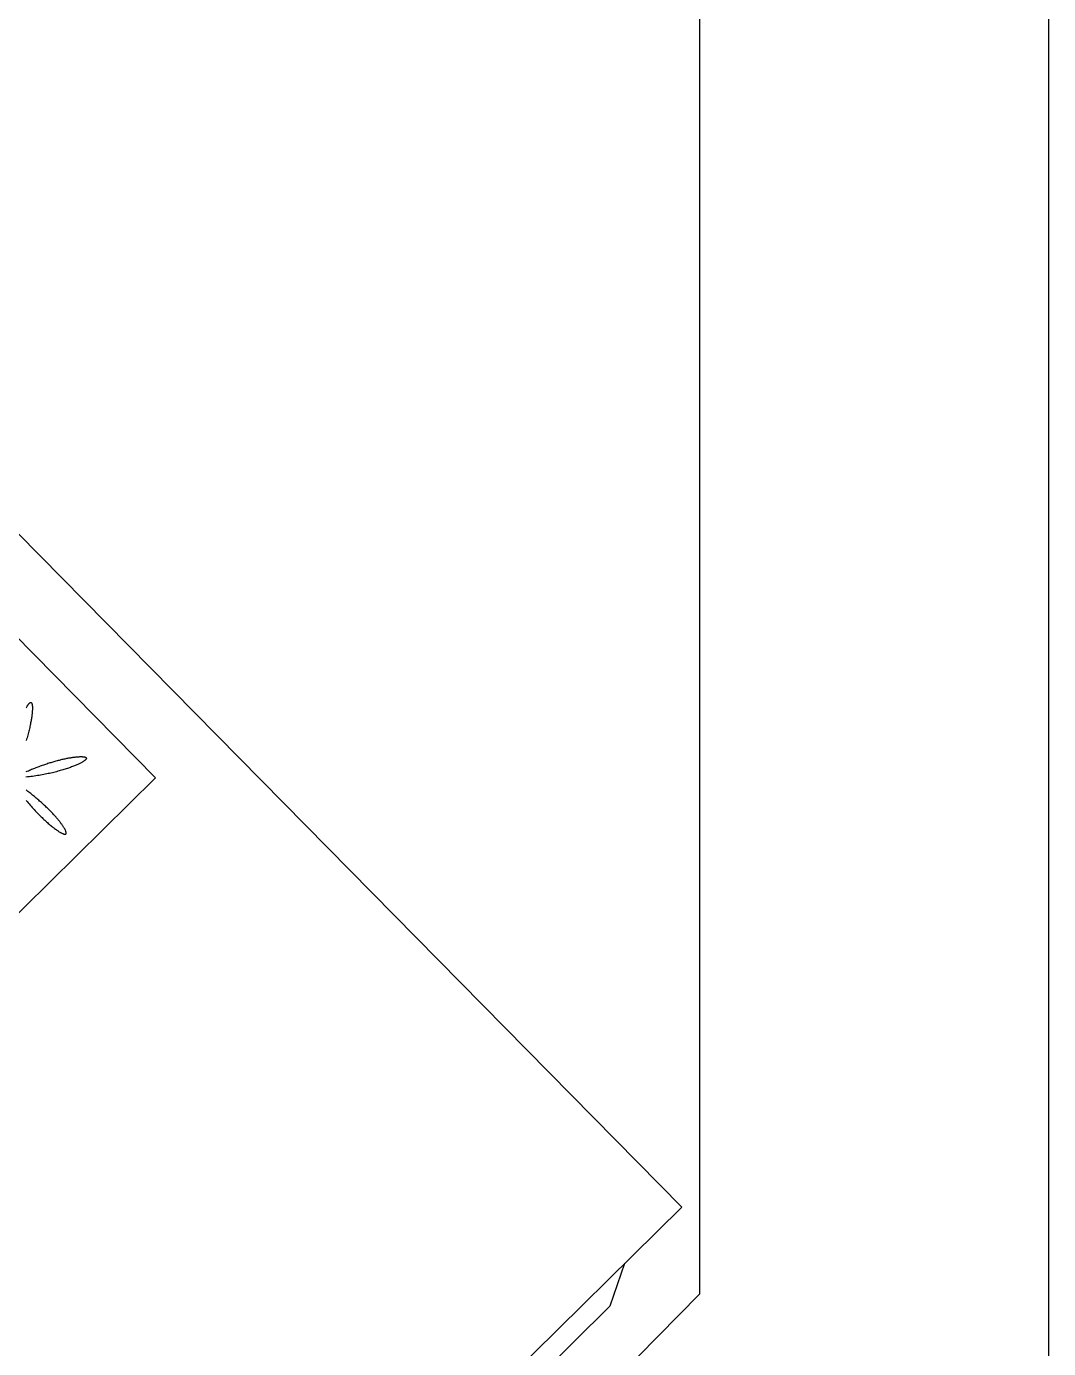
# Model space of a CAD drawing. Extents: x -357449 to -117302, y 127569 to 244935.
# Drawn here: x -260745 to -259573, y 182075 to 183590 of the extents above; entities that cross this region are included whole.
import ezdxf

# ---------------------------------------------------------------- set-up
doc = ezdxf.new("R2010")
doc.units = 0
doc.header["$MEASUREMENT"] = 0
doc.layers.get('0').update_dxf_attribs({"linetype": 'CONTINUOUS'})
doc.layers.add('1', color=8, linetype='CONTINUOUS')
doc.layers.add('WALL', color=1, linetype='CONTINUOUS')

# ---------------------------------------------------------------- blocks, each defined once
blk = doc.blocks.new('A$C6F5F30C6')
for p, q in [((600, 11.54), (600, 553.85)), ((557.77, 398.45), (557.77, 514.01)), ((197.82, 398.45), (557.77, 398.45)), ((0, 11.54), (600, 11.54)), ((553.85, 11.54), (530.77, 0)), ((69.23, 0), (530.77, 0))]:
    blk.add_line(p, q)
for points in [[(495.95, 441.3), (495.87, 440.39), (495.79, 439.48), (495.72, 438.59), (495.66, 437.7), (495.61, 436.83), (495.56, 435.96), (495.52, 435.1), (495.48, 434.26), (495.46, 433.42), (495.44, 432.6), (495.42, 431.79), (495.41, 430.99), (495.41, 430.2), (495.41, 429.42), (495.42, 428.66), (495.44, 427.91), (495.46, 427.17), (495.48, 426.45), (495.51, 425.74), (495.55, 425.04), (495.58, 424.36), (495.63, 423.69), (495.68, 423.04), (495.73, 422.4), (495.78, 421.78), (495.84, 421.17), (495.91, 420.58), (495.97, 420), (496.04, 419.45), (496.12, 418.91), (496.19, 418.38), (496.27, 417.88), (496.35, 417.39), (496.44, 416.92), (496.52, 416.47), (496.61, 416.03), (496.7, 415.62), (496.79, 415.23), (496.89, 414.85), (496.98, 414.5), (497.08, 414.16), (497.17, 413.85), (497.27, 413.55), (497.37, 413.28), (497.47, 413.02), (497.57, 412.79), (497.67, 412.58), (497.78, 412.39), (497.88, 412.23), (497.98, 412.08), (498.08, 411.96), (498.18, 411.85), (498.28, 411.77), (498.38, 411.71), (498.48, 411.67), (498.58, 411.65), (498.68, 411.65), (498.78, 411.67), (498.88, 411.71), (498.98, 411.76), (499.07, 411.84), (499.17, 411.94), (499.26, 412.05), (499.36, 412.18), (499.45, 412.33), (499.54, 412.5), (499.63, 412.68), (499.72, 412.88), (499.81, 413.1), (499.89, 413.33), (499.98, 413.58), (500.06, 413.84), (500.14, 414.12), (500.22, 414.42), (500.3, 414.73), (500.37, 415.05), (500.44, 415.39), (500.52, 415.74), (500.59, 416.11), (500.65, 416.48), (500.72, 416.87), (500.78, 417.28), (500.84, 417.69), (500.9, 418.12), (500.96, 418.56), (501.01, 419.01), (501.06, 419.47), (501.11, 419.94), (501.15, 420.43), (501.19, 420.92), (501.23, 421.42), (501.27, 421.93), (501.3, 422.45), (501.33, 422.99), (501.36, 423.52), (501.39, 424.07), (501.41, 424.63), (501.42, 425.19), (501.44, 425.76), (501.45, 426.34), (501.45, 426.92), (501.46, 427.51), (501.46, 428.11), (501.45, 428.71), (501.44, 429.32), (501.43, 429.93), (501.42, 430.55), (501.4, 431.18), (501.37, 431.8), (501.34, 432.44), (501.31, 433.07), (501.28, 433.71), (501.24, 434.35), (501.19, 435), (501.14, 435.65), (501.09, 436.3), (501.04, 436.96), (500.98, 437.62), (500.91, 438.28), (500.85, 438.94), (500.78, 439.61), (500.71, 440.27), (500.63, 440.94), (500.55, 441.61), (500.47, 442.28), (500.39, 442.95), (500.3, 443.63), (500.21, 444.3), (500.12, 444.98), (500.03, 445.65)], [(507.46, 453.09), (508.09, 452.84), (508.73, 452.58), (509.36, 452.32), (509.99, 452.06), (510.62, 451.8), (511.25, 451.54), (511.87, 451.27), (512.49, 451.01), (513.11, 450.74), (513.73, 450.47), (514.34, 450.2), (514.95, 449.93), (515.56, 449.66), (516.16, 449.38), (516.76, 449.1), (517.36, 448.82), (517.95, 448.54), (518.54, 448.26), (519.12, 447.97), (519.69, 447.69), (520.27, 447.4), (520.83, 447.11), (521.39, 446.81), (521.95, 446.52), (522.5, 446.23), (523.04, 445.93), (523.58, 445.63), (524.11, 445.34), (524.64, 445.04), (525.15, 444.74), (525.66, 444.44), (526.17, 444.15), (526.66, 443.85), (527.15, 443.55), (527.63, 443.26), (528.1, 442.96), (528.56, 442.67), (529.01, 442.37), (529.46, 442.08), (529.89, 441.79), (530.32, 441.5), (530.73, 441.22), (531.14, 440.94), (531.53, 440.66), (531.92, 440.38), (532.29, 440.1), (532.66, 439.83), (533.01, 439.56), (533.35, 439.3), (533.68, 439.04), (534, 438.78), (534.3, 438.53), (534.6, 438.28), (534.88, 438.04), (535.15, 437.8), (535.4, 437.57), (535.64, 437.34), (535.87, 437.12), (536.09, 436.91), (536.29, 436.7), (536.48, 436.49), (536.65, 436.3), (536.81, 436.11), (536.95, 435.92), (537.08, 435.74), (537.2, 435.58), (537.3, 435.41), (537.38, 435.26), (537.45, 435.11), (537.5, 434.97), (537.53, 434.84), (537.55, 434.72), (537.55, 434.61), (537.54, 434.5), (537.5, 434.41), (537.45, 434.32), (537.39, 434.25), (537.3, 434.18), (537.2, 434.12), (537.08, 434.08), (536.94, 434.04), (536.78, 434.02), (536.6, 434), (536.41, 434), (536.19, 434), (535.96, 434.02), (535.71, 434.05), (535.44, 434.09), (535.15, 434.14), (534.85, 434.2), (534.53, 434.27), (534.19, 434.36), (533.83, 434.45), (533.46, 434.56), (533.07, 434.68), (532.67, 434.81), (532.25, 434.95), (531.82, 435.1), (531.37, 435.26), (530.9, 435.43), (530.43, 435.62), (529.94, 435.81), (529.43, 436.02), (528.91, 436.24), (528.38, 436.47), (527.84, 436.71), (527.28, 436.96), (526.72, 437.22), (526.14, 437.5), (525.55, 437.78), (524.95, 438.08), (524.34, 438.39), (523.72, 438.71), (523.09, 439.04), (522.45, 439.38), (521.8, 439.73), (521.14, 440.09), (520.48, 440.47), (519.8, 440.85), (519.12, 441.25), (518.43, 441.66), (517.74, 442.07), (517.03, 442.5), (516.32, 442.94), (515.61, 443.4), (514.89, 443.86), (514.16, 444.33), (513.43, 444.82), (512.69, 445.32), (511.95, 445.82), (511.21, 446.34), (510.46, 446.87), (509.71, 447.41), (508.96, 447.96), (508.2, 448.53), (507.44, 449.1), (506.68, 449.68), (505.92, 450.28), (505.15, 450.89)], [(533.08, 479.06), (533.41, 479.17), (533.73, 479.27), (534.04, 479.35), (534.33, 479.43), (534.62, 479.5), (534.89, 479.56), (535.14, 479.61), (535.39, 479.66), (535.62, 479.69), (535.84, 479.71), (536.04, 479.73), (536.23, 479.73), (536.41, 479.73), (536.57, 479.71), (536.71, 479.69), (536.84, 479.65), (536.96, 479.61), (537.06, 479.55), (537.14, 479.49), (537.2, 479.41), (537.25, 479.32), (537.29, 479.23), (537.3, 479.12), (537.3, 479), (537.28, 478.87), (537.24, 478.73), (537.18, 478.58), (537.11, 478.42), (537.01, 478.25), (536.9, 478.07), (536.77, 477.88), (536.62, 477.67), (536.45, 477.46), (536.26, 477.24), (536.06, 477.01), (535.83, 476.76), (535.59, 476.51), (535.33, 476.25), (535.05, 475.98), (534.76, 475.71), (534.44, 475.42), (534.11, 475.13), (533.76, 474.83), (533.4, 474.52), (533.02, 474.21), (532.62, 473.88), (532.2, 473.56), (531.77, 473.22), (531.32, 472.88), (530.86, 472.54), (530.38, 472.19), (529.88, 471.83), (529.37, 471.48), (528.85, 471.11), (528.3, 470.74), (527.75, 470.37), (527.18, 470), (526.59, 469.62), (525.99, 469.24), (525.37, 468.85), (524.74, 468.47), (524.1, 468.08), (523.44, 467.69), (522.77, 467.3), (522.09, 466.91), (521.39, 466.52), (520.68, 466.12), (519.96, 465.73)]]:
    blk.add_lwpolyline(points)

msp = doc.modelspace()

# ---------------------------------------------------------------- linework, layer by layer
at = {"layer": 'WALL'}
for p, q in [((-259572.68, 185787.5), (-259572.68, 181973.5)), ((-259972.68, 185130.17), (-259972.68, 182137.46)), ((-263758.16, 178295.9), (-259972.68, 182137.46))]:
    msp.add_line(p, q, dxfattribs=at)

# ---------------------------------------------------------------- block references
at = {"layer": '1', "xscale": 2, "yscale": 2, "zscale": 2, "rotation": 44.57871509999999}
msp.add_blockref('A$C6F5F30C6', (-260831.72, 181378.43), dxfattribs=at)

doc.saveas('drawing.dxf')
